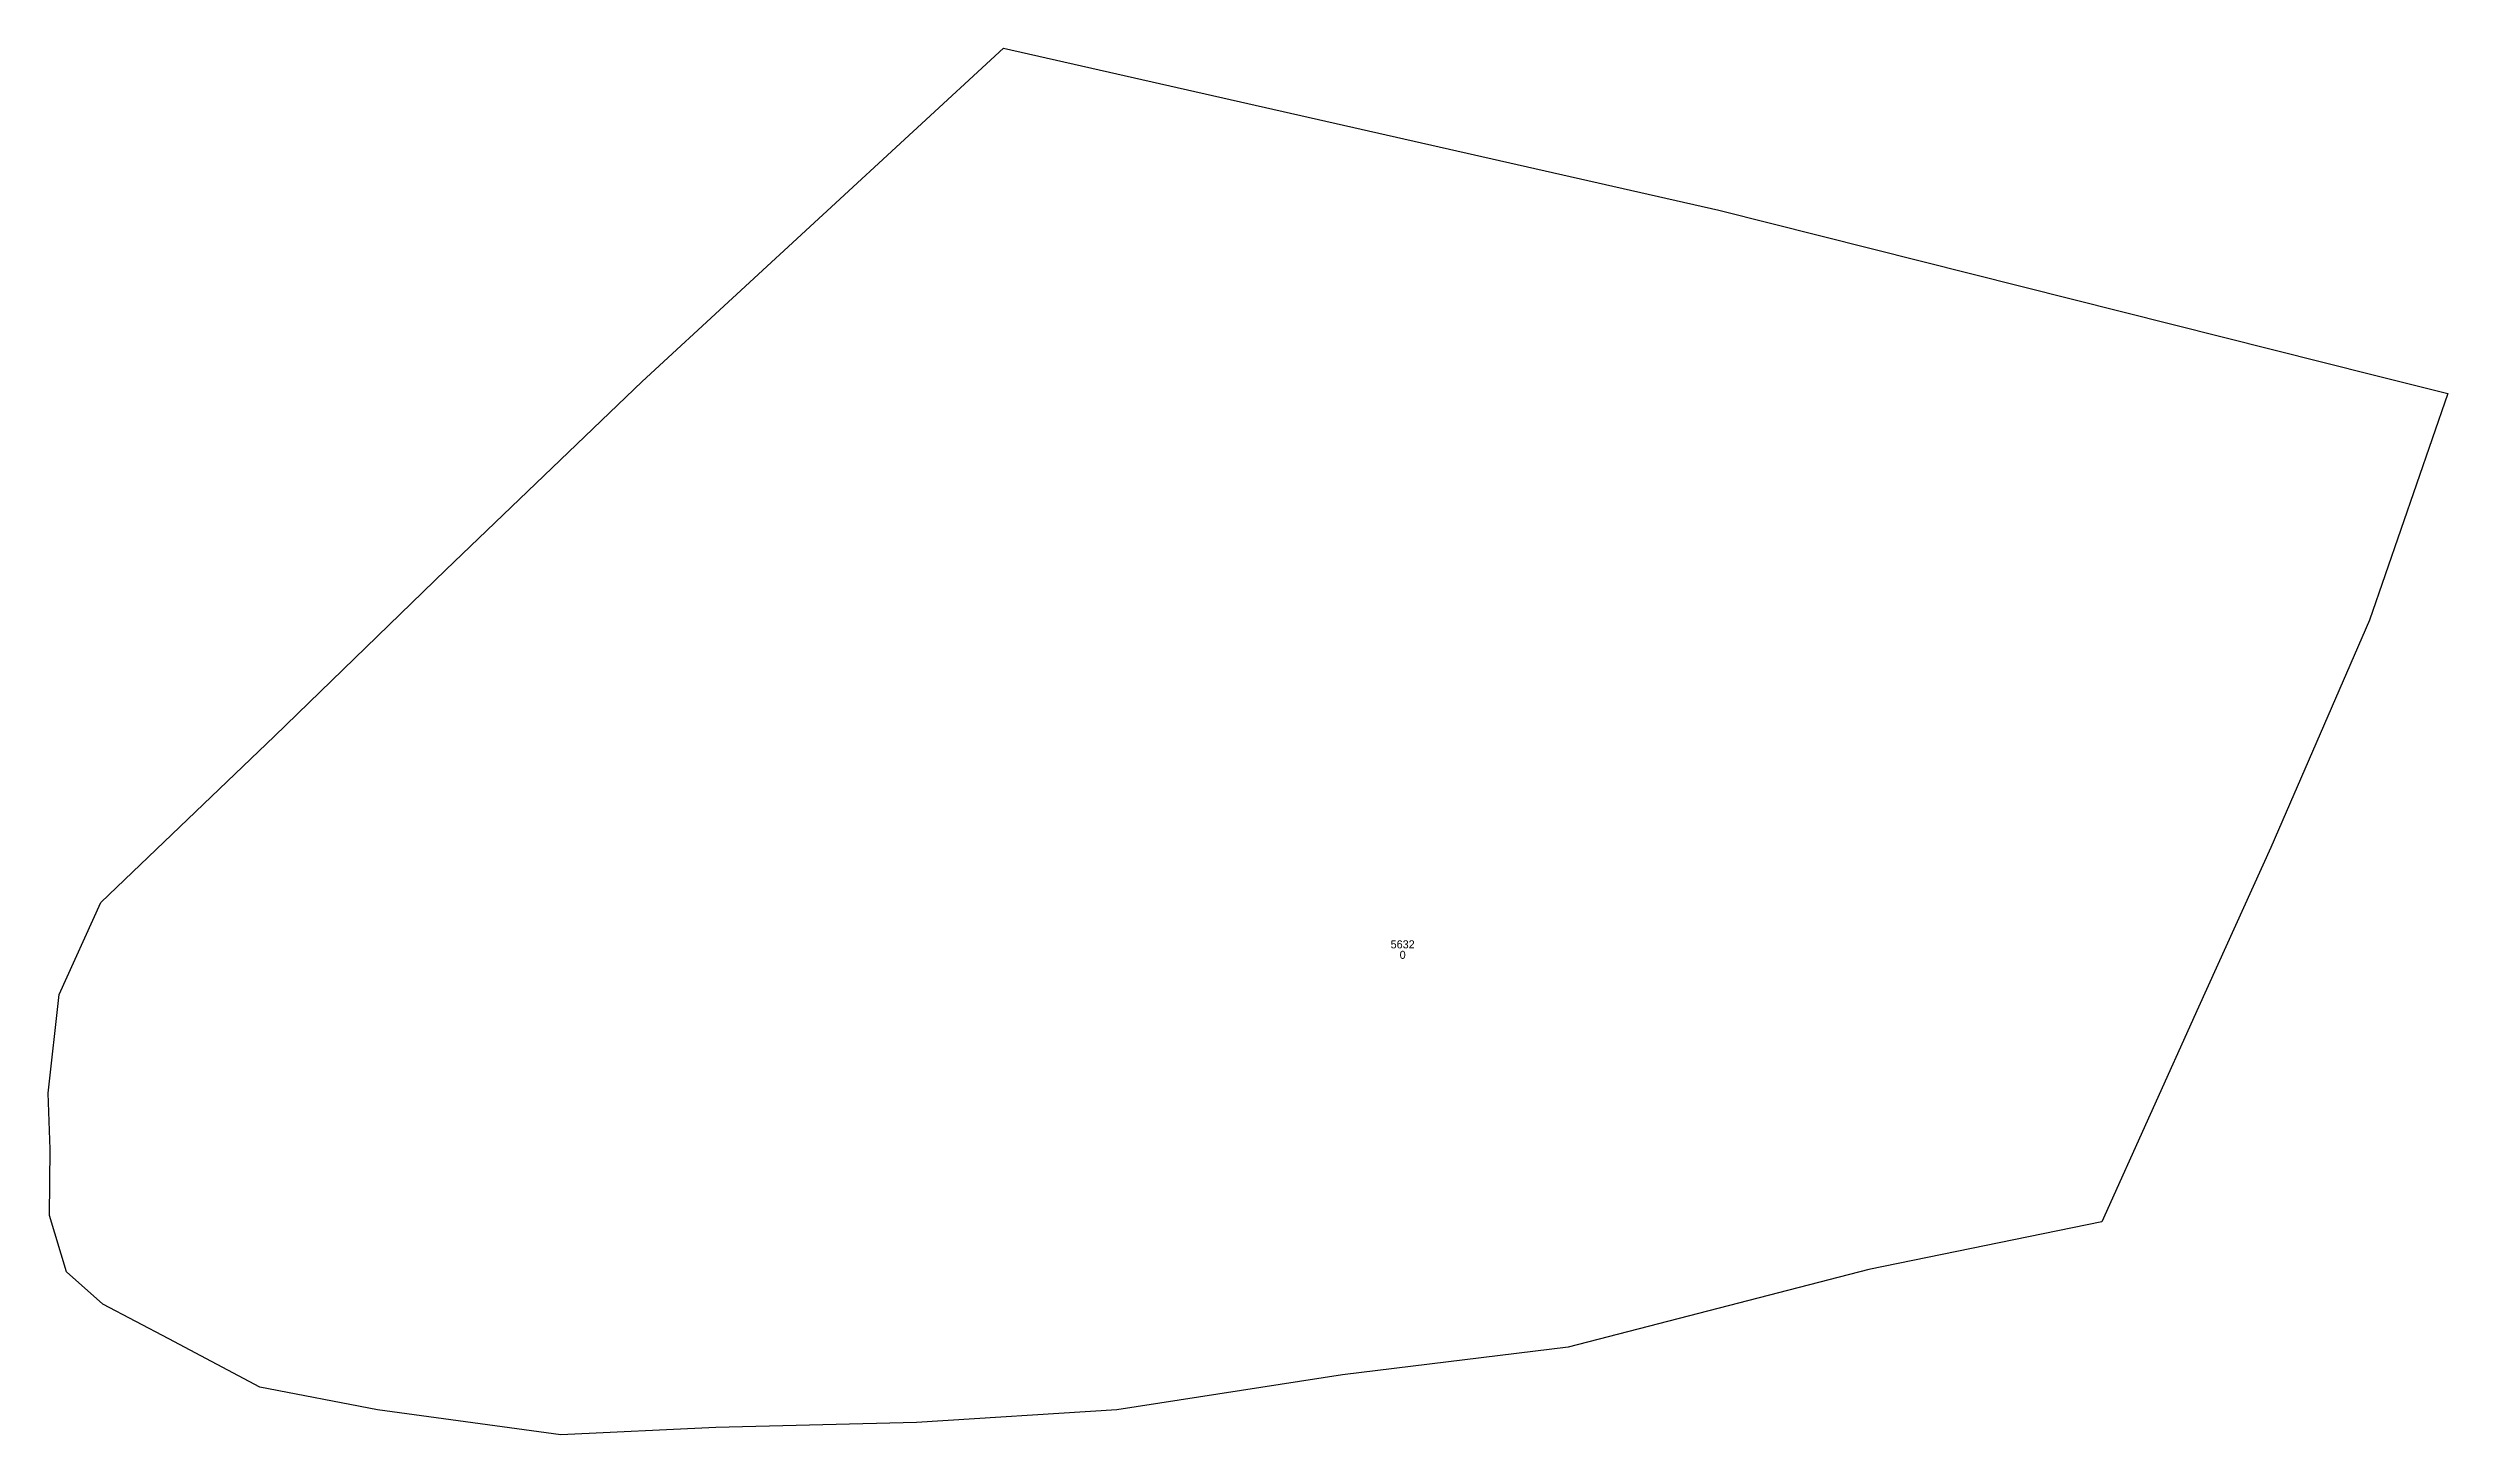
# Model space of a CAD drawing. Header units: metres. Extents: x 483601 to 483719, y 4631188 to 4631256.
import ezdxf
from ezdxf.enums import TextEntityAlignment as Align

# ---------------------------------------------------------------- set-up
doc = ezdxf.new("R2010")
doc.units = ezdxf.units.M

msp = doc.modelspace()

# ---------------------------------------------------------------- linework, layer by layer
at = {"layer": 'PG-LP'}
msp.add_lwpolyline([(483601.662, 4631195.6855), (483600.812, 4631198.4755), (483600.852, 4631201.7555), (483600.742, 4631204.5255), (483601.302, 4631209.4055), (483603.352, 4631213.9555), (483611.952, 4631222.1855), (483620.432, 4631230.4255), (483630.142, 4631239.735), (483648.0225, 4631256.235), (483683.4125, 4631248.205), (483715.8525, 4631240.0445), (483719.4925, 4631239.1345), (483715.612, 4631227.9345), (483710.722, 4631216.6845), (483707.152, 4631208.7745), (483702.362, 4631198.1545), (483690.832, 4631195.7945), (483675.952, 4631191.965), (483664.792, 4631190.585), (483653.632, 4631188.855), (483643.712, 4631188.235), (483633.792, 4631187.985), (483626.112, 4631187.615), (483617.0515, 4631188.8555), (483611.2215, 4631189.9755), (483606.722, 4631192.3655), (483603.452, 4631194.0955), (483601.662, 4631195.6855)], dxfattribs=at)

# ---------------------------------------------------------------- texts
at = {"layer": 'PG-AA'}
msp.add_text('0', height=0.4, dxfattribs=at).set_placement((483667.77, 4631211.57), align=Align.TOP_CENTER)
at = {"layer": 'PG-AS'}
msp.add_text('5632', height=0.4, dxfattribs=at).set_placement((483667.77, 4631211.57), align=Align.BOTTOM_CENTER)

doc.saveas('drawing.dxf')
